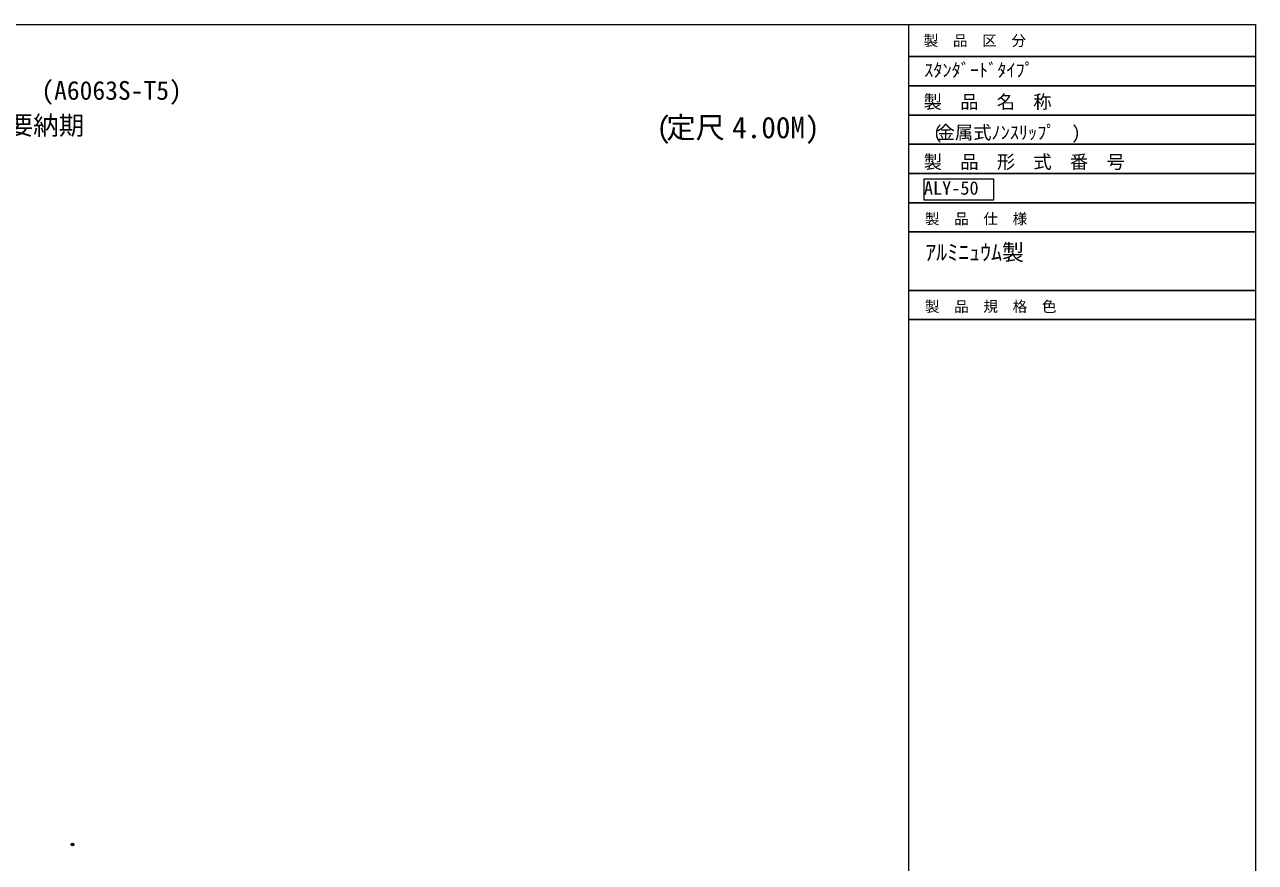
# Model space of a CAD drawing. Units: millimetres, scale not verified. Extents: x -101 to 101, y -70 to 70.
# Drawn here: x -4 to 101.2, y -1.4 to 70.2 of the extents above; entities that cross this region are included whole.
import ezdxf
from ezdxf.enums import TextEntityAlignment as Align

# ---------------------------------------------------------------- set-up
doc = ezdxf.new("R2010")
doc.units = ezdxf.units.MM
doc.header["$LTSCALE"] = 0.5
doc.header["$PDMODE"] = 32
doc.header["$PDSIZE"] = 0.25
doc.layers.add('0-9_一般', color=140, linetype='Continuous', lineweight=18)
doc.layers.add('0-A_寸法', color=7, linetype='Continuous', lineweight=18)
doc.styles.add('ＭＳ ゴシック', font='')
doc.styles.get('ＭＳ ゴシック').set_extended_font_data('MS Gothic')

msp = doc.modelspace()

# ---------------------------------------------------------------- linework, layer by layer
at = {"layer": '0-9_一般', "color": 7}
for points in [[(-101.25, 70.25), (101.25, 70.25), (101.25, -70.25), (-101.25, -70.25)], [(71.6144, 70.25), (101.25, 70.25), (101.25, 67.5091), (71.6144, 67.5091)], [(71.6144, 67.5091), (101.25, 67.5091), (101.25, 65.0091), (71.6144, 65.0091)], [(71.6144, 65.0091), (101.25, 65.0091), (101.25, 62.5091), (71.6144, 62.5091)], [(71.6144, 62.5091), (101.25, 62.5091), (101.25, 60.0091), (71.6144, 60.0091)], [(71.6144, 60.0091), (101.25, 60.0091), (101.25, 57.5091), (71.6144, 57.5091)], [(71.6144, 57.5091), (101.25, 57.5091), (101.25, 55.0091), (71.6144, 55.0091)], [(72.9143, 55.2632), (78.8763, 55.2632), (78.8763, 57.0271), (72.9143, 57.0271)], [(71.6144, 55.0091), (101.25, 55.0091), (101.25, 52.5091), (71.6144, 52.5091)], [(71.6144, 52.5091), (101.25, 52.5091), (101.25, 47.5091), (71.6144, 47.5091)], [(71.6144, 47.5091), (101.25, 47.5091), (101.25, 45.0091), (71.6144, 45.0091)], [(71.6144, 45.0091), (101.25, 45.0091), (101.25, -4.9909), (71.6144, -4.9909)]]:
    msp.add_lwpolyline(points, close=True, dxfattribs=at)
at = {"layer": '0-A_寸法'}
msp.add_point((0.1143, 0.109), dxfattribs=at)

# ---------------------------------------------------------------- texts
at = {"layer": '0-9_一般', "color": 7, "style": 'ＭＳ ゴシック'}
for s, height, p in [('製\u3000品\u3000区\u3000分', 0.9169, (72.8882, 68.1517)), ('ｽﾀﾝﾀﾞｰﾄﾞﾀｲﾌﾟ', 1.146, (72.9323, 65.4403)), ('(A6063S-T5)', 1.605, (-2.5505, 63.3355)), ('製\u3000品\u3000名\u3000称', 1.146, (72.8813, 62.727)), ('本体穴明の場合は要納期', 1.605, (-22.9529, 60.3451)), ('(', 1.834, (50.0316, 59.9789)), ('定尺', 1.834, (50.8879, 59.9789)), ('4.00M)', 1.834, (56.5086, 59.9789)), (' (', 1.146, (72.9293, 60.1078)), ('金属式ﾉﾝｽﾘｯﾌﾟ', 1.146, (73.9997, 60.1078)), (')', 1.146, (85.5333, 60.1078)), ('製\u3000品\u3000形\u3000式\u3000番\u3000号', 1.146, (72.8914, 57.5883)), ('ALY-50', 1.146, (72.9075, 55.3538)), ('製\u3000品\u3000仕\u3000様', 0.9169, (72.9882, 52.9056)), ('ｱﾙﾐﾆｭｳﾑ製', 1.375, (73.0238, 49.6724)), ('製\u3000品\u3000規\u3000格\u3000色', 0.9169, (72.9882, 45.4001))]:
    msp.add_text(s, height=height, dxfattribs=at).set_placement(p, align=Align.BOTTOM_LEFT)

doc.saveas('drawing.dxf')
